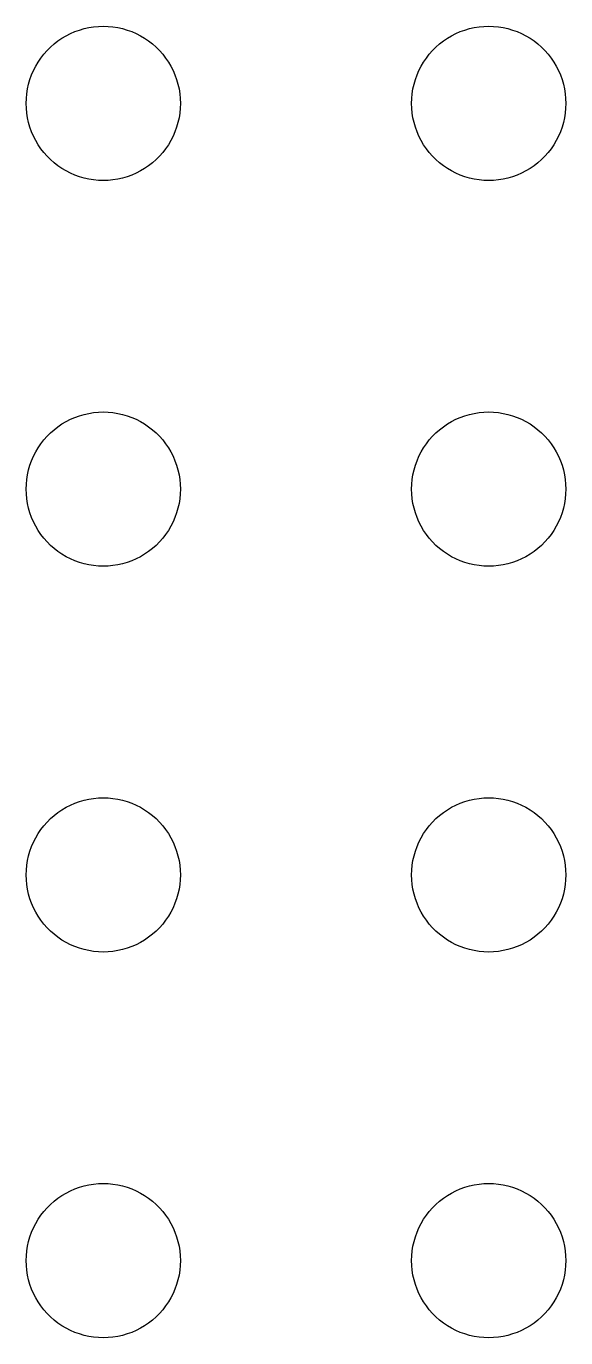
# Model space of a CAD drawing. Header units: metres. Extents: x -111 to 111, y -111 to 111.
# Drawn here: x 27 to 48, y -63 to -12 of the extents above; entities that cross this region are included whole.
import ezdxf

# ---------------------------------------------------------------- set-up
doc = ezdxf.new("R2010")
doc.units = ezdxf.units.M

msp = doc.modelspace()

# ---------------------------------------------------------------- linework, layer by layer
for p, q in [((28.7227, -12.2855), (28.8956, -12.2107)), ((28.8956, -12.2107), (29.0729, -12.1468)), ((29.0729, -12.1468), (29.2539, -12.0942)), ((29.2539, -12.0942), (29.4379, -12.0531)), ((29.4379, -12.0531), (29.624, -12.0237)), ((29.624, -12.0237), (29.8116, -12.0059)), ((29.8116, -12.0059), (30, -12)), ((30, -12), (30.1884, -12.0059)), ((30.1884, -12.0059), (30.376, -12.0237)), ((30.376, -12.0237), (30.5621, -12.0531)), ((30.5621, -12.0531), (30.7461, -12.0942)), ((30.7461, -12.0942), (30.927, -12.1468)), ((30.927, -12.1468), (31.1044, -12.2107)), ((31.1044, -12.2107), (31.2773, -12.2855)), ((43.7227, -12.2855), (43.8956, -12.2107)), ((43.8956, -12.2107), (44.0729, -12.1468)), ((44.0729, -12.1468), (44.2539, -12.0942)), ((44.2539, -12.0942), (44.4379, -12.0531)), ((44.4379, -12.0531), (44.624, -12.0237)), ((44.624, -12.0237), (44.8116, -12.0059)), ((44.8116, -12.0059), (45, -12)), ((45, -12), (45.1884, -12.0059)), ((45.1884, -12.0059), (45.376, -12.0237)), ((45.376, -12.0237), (45.5621, -12.0531)), ((45.5621, -12.0531), (45.7461, -12.0942)), ((45.7461, -12.0942), (45.927, -12.1468)), ((45.927, -12.1468), (46.1044, -12.2107)), ((46.1044, -12.2107), (46.2773, -12.2855)), ((27.9464, -12.8131), (28.0877, -12.6884)), ((28.0877, -12.6884), (28.2366, -12.5729)), ((28.2366, -12.5729), (28.3925, -12.467)), ((28.3925, -12.467), (28.5547, -12.3711)), ((28.5547, -12.3711), (28.7227, -12.2855)), ((31.2773, -12.2855), (31.4453, -12.3711)), ((31.4453, -12.3711), (31.6075, -12.467)), ((31.6075, -12.467), (31.7634, -12.5729)), ((31.7634, -12.5729), (31.9123, -12.6884)), ((31.9123, -12.6884), (32.0536, -12.8131)), ((42.9464, -12.8131), (43.0877, -12.6884)), ((43.0877, -12.6884), (43.2366, -12.5729)), ((43.2366, -12.5729), (43.3925, -12.467)), ((43.3925, -12.467), (43.5547, -12.3711)), ((43.5547, -12.3711), (43.7227, -12.2855)), ((46.2773, -12.2855), (46.4453, -12.3711)), ((46.4453, -12.3711), (46.6075, -12.467)), ((46.6075, -12.467), (46.7634, -12.5729)), ((46.7634, -12.5729), (46.9123, -12.6884)), ((46.9123, -12.6884), (47.0536, -12.8131)), ((27.467, -13.3925), (27.5729, -13.2366)), ((27.5729, -13.2366), (27.6884, -13.0877)), ((27.6884, -13.0877), (27.8131, -12.9464)), ((27.8131, -12.9464), (27.9464, -12.8131)), ((32.0536, -12.8131), (32.1869, -12.9464)), ((32.1869, -12.9464), (32.3115, -13.0877)), ((32.3115, -13.0877), (32.427, -13.2366)), ((32.427, -13.2366), (32.533, -13.3925)), ((42.467, -13.3925), (42.5729, -13.2366)), ((42.5729, -13.2366), (42.6885, -13.0877)), ((42.6885, -13.0877), (42.8131, -12.9464)), ((42.8131, -12.9464), (42.9464, -12.8131)), ((47.0536, -12.8131), (47.1869, -12.9464)), ((47.1869, -12.9464), (47.3115, -13.0877)), ((47.3115, -13.0877), (47.427, -13.2366)), ((47.427, -13.2366), (47.533, -13.3925)), ((27.2107, -13.8956), (27.2855, -13.7227)), ((27.2855, -13.7227), (27.3711, -13.5547)), ((27.3711, -13.5547), (27.467, -13.3925)), ((32.533, -13.3925), (32.6289, -13.5547)), ((32.6289, -13.5547), (32.7145, -13.7227)), ((32.7145, -13.7227), (32.7893, -13.8956)), ((42.2107, -13.8956), (42.2855, -13.7227)), ((42.2855, -13.7227), (42.3711, -13.5547)), ((42.3711, -13.5547), (42.467, -13.3925)), ((47.533, -13.3925), (47.6289, -13.5547)), ((47.6289, -13.5547), (47.7145, -13.7227)), ((47.7145, -13.7227), (47.7893, -13.8956)), ((27.0531, -14.4379), (27.0942, -14.2539)), ((27.0942, -14.2539), (27.1468, -14.0729)), ((27.1468, -14.0729), (27.2107, -13.8956)), ((32.7893, -13.8956), (32.8532, -14.0729)), ((32.8532, -14.0729), (32.9057, -14.2539)), ((32.9057, -14.2539), (32.9469, -14.4379)), ((42.0531, -14.4379), (42.0942, -14.2539)), ((42.0942, -14.2539), (42.1468, -14.0729)), ((42.1468, -14.0729), (42.2107, -13.8956)), ((47.7893, -13.8956), (47.8532, -14.0729)), ((47.8532, -14.0729), (47.9057, -14.2539)), ((47.9057, -14.2539), (47.9469, -14.4379)), ((27.0059, -14.8116), (27.0237, -14.624)), ((27.0237, -14.624), (27.0531, -14.4379)), ((32.9469, -14.4379), (32.9763, -14.624)), ((32.9763, -14.624), (32.9941, -14.8116)), ((42.0059, -14.8116), (42.0237, -14.624)), ((42.0237, -14.624), (42.0531, -14.4379)), ((47.9469, -14.4379), (47.9763, -14.624)), ((47.9763, -14.624), (47.9941, -14.8116)), ((27, -15), (27.0059, -14.8116)), ((27.0059, -15.1884), (27, -15)), ((27.0237, -15.376), (27.0059, -15.1884)), ((32.9941, -15.1884), (32.9763, -15.376)), ((32.9941, -14.8116), (33, -15)), ((33, -15), (32.9941, -15.1884)), ((42, -15), (42.0059, -14.8116)), ((42.0059, -15.1884), (42, -15)), ((42.0237, -15.376), (42.0059, -15.1884)), ((47.9941, -15.1884), (47.9763, -15.376)), ((47.9941, -14.8116), (48, -15)), ((48, -15), (47.9941, -15.1884)), ((27.0531, -15.5621), (27.0237, -15.376)), ((27.0942, -15.7461), (27.0531, -15.5621)), ((27.1468, -15.927), (27.0942, -15.7461)), ((32.9057, -15.7461), (32.8532, -15.927)), ((32.9469, -15.5621), (32.9057, -15.7461)), ((32.9763, -15.376), (32.9469, -15.5621)), ((42.0531, -15.5621), (42.0237, -15.376)), ((42.0942, -15.7461), (42.0531, -15.5621)), ((42.1468, -15.927), (42.0942, -15.7461)), ((47.9057, -15.7461), (47.8532, -15.927)), ((47.9469, -15.5621), (47.9057, -15.7461)), ((47.9763, -15.376), (47.9469, -15.5621)), ((27.2107, -16.1044), (27.1468, -15.927)), ((27.2855, -16.2773), (27.2107, -16.1044)), ((27.3711, -16.4453), (27.2855, -16.2773)), ((32.7145, -16.2773), (32.6289, -16.4453)), ((32.7893, -16.1044), (32.7145, -16.2773)), ((32.8532, -15.927), (32.7893, -16.1044)), ((42.2107, -16.1044), (42.1468, -15.927)), ((42.2855, -16.2773), (42.2107, -16.1044)), ((42.3711, -16.4453), (42.2855, -16.2773)), ((47.7145, -16.2773), (47.6289, -16.4453)), ((47.7893, -16.1044), (47.7145, -16.2773)), ((47.8532, -15.927), (47.7893, -16.1044)), ((27.467, -16.6075), (27.3711, -16.4453)), ((27.5729, -16.7634), (27.467, -16.6075)), ((27.6884, -16.9123), (27.5729, -16.7634)), ((32.427, -16.7634), (32.3115, -16.9123)), ((32.533, -16.6075), (32.427, -16.7634)), ((32.6289, -16.4453), (32.533, -16.6075)), ((42.467, -16.6075), (42.3711, -16.4453)), ((42.5729, -16.7634), (42.467, -16.6075)), ((42.6885, -16.9123), (42.5729, -16.7634)), ((47.427, -16.7634), (47.3115, -16.9123)), ((47.533, -16.6075), (47.427, -16.7634)), ((47.6289, -16.4453), (47.533, -16.6075)), ((27.8131, -17.0536), (27.6884, -16.9123)), ((27.9464, -17.1869), (27.8131, -17.0536)), ((28.0877, -17.3115), (27.9464, -17.1869)), ((28.2366, -17.427), (28.0877, -17.3115)), ((31.9123, -17.3115), (31.7634, -17.427)), ((32.0536, -17.1869), (31.9123, -17.3115)), ((32.1869, -17.0536), (32.0536, -17.1869)), ((32.3115, -16.9123), (32.1869, -17.0536)), ((42.8131, -17.0536), (42.6885, -16.9123)), ((42.9464, -17.1869), (42.8131, -17.0536)), ((43.0877, -17.3115), (42.9464, -17.1869)), ((43.2366, -17.427), (43.0877, -17.3115)), ((46.9123, -17.3115), (46.7634, -17.427)), ((47.0536, -17.1869), (46.9123, -17.3115)), ((47.1869, -17.0536), (47.0536, -17.1869)), ((47.3115, -16.9123), (47.1869, -17.0536)), ((28.3925, -17.533), (28.2366, -17.427)), ((28.5547, -17.6289), (28.3925, -17.533)), ((28.7227, -17.7145), (28.5547, -17.6289)), ((28.8956, -17.7893), (28.7227, -17.7145)), ((29.0729, -17.8532), (28.8956, -17.7893)), ((31.1044, -17.7893), (30.927, -17.8532)), ((31.2773, -17.7145), (31.1044, -17.7893)), ((31.4453, -17.6289), (31.2773, -17.7145)), ((31.6075, -17.533), (31.4453, -17.6289)), ((31.7634, -17.427), (31.6075, -17.533)), ((43.3925, -17.533), (43.2366, -17.427)), ((43.5547, -17.6289), (43.3925, -17.533)), ((43.7227, -17.7145), (43.5547, -17.6289)), ((43.8956, -17.7893), (43.7227, -17.7145)), ((44.0729, -17.8532), (43.8956, -17.7893)), ((46.1044, -17.7893), (45.927, -17.8532)), ((46.2773, -17.7145), (46.1044, -17.7893)), ((46.4453, -17.6289), (46.2773, -17.7145)), ((46.6075, -17.533), (46.4453, -17.6289)), ((46.7634, -17.427), (46.6075, -17.533)), ((29.2539, -17.9057), (29.0729, -17.8532)), ((29.4379, -17.9469), (29.2539, -17.9057)), ((29.624, -17.9763), (29.4379, -17.9469)), ((29.8116, -17.9941), (29.624, -17.9763)), ((30, -18), (29.8116, -17.9941)), ((30.1884, -17.9941), (30, -18)), ((30.376, -17.9763), (30.1884, -17.9941)), ((30.5621, -17.9469), (30.376, -17.9763)), ((30.7461, -17.9057), (30.5621, -17.9469)), ((30.927, -17.8532), (30.7461, -17.9057)), ((44.2539, -17.9057), (44.0729, -17.8532)), ((44.4379, -17.9469), (44.2539, -17.9057)), ((44.624, -17.9763), (44.4379, -17.9469)), ((44.8116, -17.9941), (44.624, -17.9763)), ((45, -18), (44.8116, -17.9941)), ((45.1884, -17.9941), (45, -18)), ((45.376, -17.9763), (45.1884, -17.9941)), ((45.5621, -17.9469), (45.376, -17.9763)), ((45.7461, -17.9057), (45.5621, -17.9469)), ((45.927, -17.8532), (45.7461, -17.9057)), ((29.4379, -27.0531), (29.624, -27.0237)), ((29.624, -27.0237), (29.8116, -27.0059)), ((29.8116, -27.0059), (30, -27)), ((30, -27), (30.1884, -27.0059)), ((30.1884, -27.0059), (30.376, -27.0237)), ((30.376, -27.0237), (30.5621, -27.0531)), ((44.4379, -27.0531), (44.624, -27.0237)), ((44.624, -27.0237), (44.8116, -27.0059)), ((44.8116, -27.0059), (45, -27)), ((45, -27), (45.1884, -27.0059)), ((45.1884, -27.0059), (45.376, -27.0237)), ((45.376, -27.0237), (45.5621, -27.0531)), ((28.2366, -27.5729), (28.3925, -27.467)), ((28.3925, -27.467), (28.5547, -27.3711)), ((28.5547, -27.3711), (28.7227, -27.2855)), ((28.7227, -27.2855), (28.8956, -27.2107)), ((28.8956, -27.2107), (29.0729, -27.1468)), ((29.0729, -27.1468), (29.2539, -27.0942)), ((29.2539, -27.0942), (29.4379, -27.0531)), ((30.5621, -27.0531), (30.7461, -27.0942)), ((30.7461, -27.0942), (30.927, -27.1468)), ((30.927, -27.1468), (31.1044, -27.2107)), ((31.1044, -27.2107), (31.2773, -27.2855)), ((31.2773, -27.2855), (31.4453, -27.3711)), ((31.4453, -27.3711), (31.6075, -27.467)), ((31.6075, -27.467), (31.7634, -27.5729)), ((43.2366, -27.5729), (43.3925, -27.467)), ((43.3925, -27.467), (43.5547, -27.3711)), ((43.5547, -27.3711), (43.7227, -27.2855)), ((43.7227, -27.2855), (43.8956, -27.2107)), ((43.8956, -27.2107), (44.0729, -27.1468)), ((44.0729, -27.1468), (44.2539, -27.0942)), ((44.2539, -27.0942), (44.4379, -27.0531)), ((45.5621, -27.0531), (45.7461, -27.0942)), ((45.7461, -27.0942), (45.927, -27.1468)), ((45.927, -27.1468), (46.1044, -27.2107)), ((46.1044, -27.2107), (46.2773, -27.2855)), ((46.2773, -27.2855), (46.4453, -27.3711)), ((46.4453, -27.3711), (46.6075, -27.467)), ((46.6075, -27.467), (46.7634, -27.5729)), ((27.6884, -28.0877), (27.8131, -27.9464)), ((27.8131, -27.9464), (27.9464, -27.8131)), ((27.9464, -27.8131), (28.0877, -27.6884)), ((28.0877, -27.6884), (28.2366, -27.5729)), ((31.7634, -27.5729), (31.9123, -27.6884)), ((31.9123, -27.6884), (32.0536, -27.8131)), ((32.0536, -27.8131), (32.1869, -27.9464)), ((32.1869, -27.9464), (32.3115, -28.0877)), ((42.6885, -28.0877), (42.8131, -27.9464)), ((42.8131, -27.9464), (42.9464, -27.8131)), ((42.9464, -27.8131), (43.0877, -27.6884)), ((43.0877, -27.6884), (43.2366, -27.5729)), ((46.7634, -27.5729), (46.9123, -27.6884)), ((46.9123, -27.6884), (47.0536, -27.8131)), ((47.0536, -27.8131), (47.1869, -27.9464)), ((47.1869, -27.9464), (47.3115, -28.0877)), ((27.2855, -28.7227), (27.3711, -28.5547)), ((27.3711, -28.5547), (27.467, -28.3925)), ((27.467, -28.3925), (27.5729, -28.2366)), ((27.5729, -28.2366), (27.6884, -28.0877)), ((32.3115, -28.0877), (32.427, -28.2366)), ((32.427, -28.2366), (32.533, -28.3925)), ((32.533, -28.3925), (32.6289, -28.5547)), ((32.6289, -28.5547), (32.7145, -28.7227)), ((42.2855, -28.7227), (42.3711, -28.5547)), ((42.3711, -28.5547), (42.467, -28.3925)), ((42.467, -28.3925), (42.5729, -28.2366)), ((42.5729, -28.2366), (42.6885, -28.0877)), ((47.3115, -28.0877), (47.427, -28.2366)), ((47.427, -28.2366), (47.533, -28.3925)), ((47.533, -28.3925), (47.6289, -28.5547)), ((47.6289, -28.5547), (47.7145, -28.7227)), ((27.1468, -29.0729), (27.2107, -28.8956)), ((27.2107, -28.8956), (27.2855, -28.7227)), ((32.7145, -28.7227), (32.7893, -28.8956)), ((32.7893, -28.8956), (32.8532, -29.0729)), ((42.1468, -29.0729), (42.2107, -28.8956)), ((42.2107, -28.8956), (42.2855, -28.7227)), ((47.7145, -28.7227), (47.7893, -28.8956)), ((47.7893, -28.8956), (47.8532, -29.0729)), ((27.0237, -29.624), (27.0531, -29.4379)), ((27.0531, -29.4379), (27.0942, -29.2539)), ((27.0942, -29.2539), (27.1468, -29.0729)), ((32.8532, -29.0729), (32.9057, -29.2539)), ((32.9057, -29.2539), (32.9469, -29.4379)), ((32.9469, -29.4379), (32.9763, -29.624)), ((42.0237, -29.624), (42.0531, -29.4379)), ((42.0531, -29.4379), (42.0942, -29.2539)), ((42.0942, -29.2539), (42.1468, -29.0729)), ((47.8532, -29.0729), (47.9057, -29.2539)), ((47.9057, -29.2539), (47.9469, -29.4379)), ((47.9469, -29.4379), (47.9763, -29.624)), ((27, -30), (27.0059, -29.8116)), ((27.0059, -30.1884), (27, -30)), ((27.0059, -29.8116), (27.0237, -29.624)), ((32.9763, -29.624), (32.9941, -29.8116)), ((32.9941, -29.8116), (33, -30)), ((33, -30), (32.9941, -30.1884)), ((42, -30), (42.0059, -29.8116)), ((42.0059, -30.1884), (42, -30)), ((42.0059, -29.8116), (42.0237, -29.624)), ((47.9763, -29.624), (47.9941, -29.8116)), ((47.9941, -29.8116), (48, -30)), ((48, -30), (47.9941, -30.1884)), ((27.0237, -30.376), (27.0059, -30.1884)), ((27.0531, -30.5621), (27.0237, -30.376)), ((27.0942, -30.7461), (27.0531, -30.5621)), ((32.9469, -30.5621), (32.9057, -30.7461)), ((32.9763, -30.376), (32.9469, -30.5621)), ((32.9941, -30.1884), (32.9763, -30.376)), ((42.0237, -30.376), (42.0059, -30.1884)), ((42.0531, -30.5621), (42.0237, -30.376)), ((42.0942, -30.7461), (42.0531, -30.5621)), ((47.9469, -30.5621), (47.9057, -30.7461)), ((47.9763, -30.376), (47.9469, -30.5621)), ((47.9941, -30.1884), (47.9763, -30.376)), ((27.1468, -30.927), (27.0942, -30.7461)), ((27.2107, -31.1044), (27.1468, -30.927)), ((27.2855, -31.2773), (27.2107, -31.1044)), ((32.7893, -31.1044), (32.7145, -31.2773)), ((32.8532, -30.927), (32.7893, -31.1044)), ((32.9057, -30.7461), (32.8532, -30.927)), ((42.1468, -30.927), (42.0942, -30.7461)), ((42.2107, -31.1044), (42.1468, -30.927)), ((42.2855, -31.2773), (42.2107, -31.1044)), ((47.7893, -31.1044), (47.7145, -31.2773)), ((47.8532, -30.927), (47.7893, -31.1044)), ((47.9057, -30.7461), (47.8532, -30.927)), ((27.3711, -31.4453), (27.2855, -31.2773)), ((27.467, -31.6075), (27.3711, -31.4453)), ((27.5729, -31.7634), (27.467, -31.6075)), ((32.533, -31.6075), (32.427, -31.7634)), ((32.6289, -31.4453), (32.533, -31.6075)), ((32.7145, -31.2773), (32.6289, -31.4453)), ((42.3711, -31.4453), (42.2855, -31.2773)), ((42.467, -31.6075), (42.3711, -31.4453)), ((42.5729, -31.7634), (42.467, -31.6075)), ((47.533, -31.6075), (47.427, -31.7634)), ((47.6289, -31.4453), (47.533, -31.6075)), ((47.7145, -31.2773), (47.6289, -31.4453)), ((27.6884, -31.9123), (27.5729, -31.7634)), ((27.8131, -32.0536), (27.6884, -31.9123)), ((27.9464, -32.1869), (27.8131, -32.0536)), ((32.1869, -32.0536), (32.0536, -32.1869)), ((32.3115, -31.9123), (32.1869, -32.0536)), ((32.427, -31.7634), (32.3115, -31.9123)), ((42.6885, -31.9123), (42.5729, -31.7634)), ((42.8131, -32.0536), (42.6885, -31.9123)), ((42.9464, -32.1869), (42.8131, -32.0536)), ((47.1869, -32.0536), (47.0536, -32.1869)), ((47.3115, -31.9123), (47.1869, -32.0536)), ((47.427, -31.7634), (47.3115, -31.9123)), ((28.0877, -32.3115), (27.9464, -32.1869)), ((28.2366, -32.427), (28.0877, -32.3115)), ((28.3925, -32.533), (28.2366, -32.427)), ((28.5547, -32.6289), (28.3925, -32.533)), ((28.7227, -32.7145), (28.5547, -32.6289)), ((31.4453, -32.6289), (31.2773, -32.7145)), ((31.6075, -32.533), (31.4453, -32.6289)), ((31.7634, -32.427), (31.6075, -32.533)), ((31.9123, -32.3115), (31.7634, -32.427)), ((32.0536, -32.1869), (31.9123, -32.3115)), ((43.0877, -32.3115), (42.9464, -32.1869)), ((43.2366, -32.427), (43.0877, -32.3115)), ((43.3925, -32.533), (43.2366, -32.427)), ((43.5547, -32.6289), (43.3925, -32.533)), ((43.7227, -32.7145), (43.5547, -32.6289)), ((46.4453, -32.6289), (46.2773, -32.7145)), ((46.6075, -32.533), (46.4453, -32.6289)), ((46.7634, -32.427), (46.6075, -32.533)), ((46.9123, -32.3115), (46.7634, -32.427)), ((47.0536, -32.1869), (46.9123, -32.3115)), ((28.8956, -32.7893), (28.7227, -32.7145)), ((29.0729, -32.8532), (28.8956, -32.7893)), ((29.2539, -32.9057), (29.0729, -32.8532)), ((29.4379, -32.9469), (29.2539, -32.9057)), ((29.624, -32.9763), (29.4379, -32.9469)), ((29.8116, -32.9941), (29.624, -32.9763)), ((30, -33), (29.8116, -32.9941)), ((30.1884, -32.9941), (30, -33)), ((30.376, -32.9763), (30.1884, -32.9941)), ((30.5621, -32.9469), (30.376, -32.9763)), ((30.7461, -32.9057), (30.5621, -32.9469)), ((30.927, -32.8532), (30.7461, -32.9057)), ((31.1044, -32.7893), (30.927, -32.8532)), ((31.2773, -32.7145), (31.1044, -32.7893)), ((43.8956, -32.7893), (43.7227, -32.7145)), ((44.0729, -32.8532), (43.8956, -32.7893)), ((44.2539, -32.9057), (44.0729, -32.8532)), ((44.4379, -32.9469), (44.2539, -32.9057)), ((44.624, -32.9763), (44.4379, -32.9469)), ((44.8116, -32.9941), (44.624, -32.9763)), ((45, -33), (44.8116, -32.9941)), ((45.1884, -32.9941), (45, -33)), ((45.376, -32.9763), (45.1884, -32.9941)), ((45.5621, -32.9469), (45.376, -32.9763)), ((45.7461, -32.9057), (45.5621, -32.9469)), ((45.927, -32.8532), (45.7461, -32.9057)), ((46.1044, -32.7893), (45.927, -32.8532)), ((46.2773, -32.7145), (46.1044, -32.7893)), ((28.5547, -42.3711), (28.7227, -42.2855)), ((28.7227, -42.2855), (28.8956, -42.2107)), ((28.8956, -42.2107), (29.0729, -42.1468)), ((29.0729, -42.1468), (29.2539, -42.0942)), ((29.2539, -42.0942), (29.4379, -42.0531)), ((29.4379, -42.0531), (29.624, -42.0237)), ((29.624, -42.0237), (29.8116, -42.0059)), ((29.8116, -42.0059), (30, -42)), ((30, -42), (30.1884, -42.0059)), ((30.1884, -42.0059), (30.376, -42.0237)), ((30.376, -42.0237), (30.5621, -42.0531)), ((30.5621, -42.0531), (30.7461, -42.0942)), ((30.7461, -42.0942), (30.927, -42.1468)), ((30.927, -42.1468), (31.1044, -42.2107)), ((31.1044, -42.2107), (31.2773, -42.2855)), ((31.2773, -42.2855), (31.4453, -42.3711)), ((43.5547, -42.3711), (43.7227, -42.2855)), ((43.7227, -42.2855), (43.8956, -42.2107)), ((43.8956, -42.2107), (44.0729, -42.1468)), ((44.0729, -42.1468), (44.2539, -42.0942)), ((44.2539, -42.0942), (44.4379, -42.0531)), ((44.4379, -42.0531), (44.624, -42.0237)), ((44.624, -42.0237), (44.8116, -42.0059)), ((44.8116, -42.0059), (45, -42)), ((45, -42), (45.1884, -42.0059)), ((45.1884, -42.0059), (45.376, -42.0237)), ((45.376, -42.0237), (45.5621, -42.0531)), ((45.5621, -42.0531), (45.7461, -42.0942)), ((45.7461, -42.0942), (45.927, -42.1468)), ((45.927, -42.1468), (46.1044, -42.2107)), ((46.1044, -42.2107), (46.2773, -42.2855)), ((46.2773, -42.2855), (46.4453, -42.3711)), ((27.8131, -42.9464), (27.9464, -42.8131)), ((27.9464, -42.8131), (28.0877, -42.6885)), ((28.0877, -42.6885), (28.2366, -42.5729)), ((28.2366, -42.5729), (28.3925, -42.467)), ((28.3925, -42.467), (28.5547, -42.3711)), ((31.4453, -42.3711), (31.6075, -42.467)), ((31.6075, -42.467), (31.7634, -42.5729)), ((31.7634, -42.5729), (31.9123, -42.6885)), ((31.9123, -42.6885), (32.0536, -42.8131)), ((32.0536, -42.8131), (32.1869, -42.9464)), ((42.8131, -42.9464), (42.9464, -42.8131)), ((42.9464, -42.8131), (43.0877, -42.6885)), ((43.0877, -42.6885), (43.2366, -42.5729)), ((43.2366, -42.5729), (43.3925, -42.467)), ((43.3925, -42.467), (43.5547, -42.3711)), ((46.4453, -42.3711), (46.6075, -42.467)), ((46.6075, -42.467), (46.7634, -42.5729)), ((46.7634, -42.5729), (46.9123, -42.6885)), ((46.9123, -42.6885), (47.0536, -42.8131)), ((47.0536, -42.8131), (47.1869, -42.9464)), ((27.467, -43.3925), (27.5729, -43.2366)), ((27.5729, -43.2366), (27.6884, -43.0877)), ((27.6884, -43.0877), (27.8131, -42.9464)), ((32.1869, -42.9464), (32.3115, -43.0877)), ((32.3115, -43.0877), (32.427, -43.2366)), ((32.427, -43.2366), (32.533, -43.3925)), ((42.467, -43.3925), (42.5729, -43.2366)), ((42.5729, -43.2366), (42.6885, -43.0877)), ((42.6885, -43.0877), (42.8131, -42.9464)), ((47.1869, -42.9464), (47.3115, -43.0877)), ((47.3115, -43.0877), (47.427, -43.2366)), ((47.427, -43.2366), (47.533, -43.3925)), ((27.2107, -43.8956), (27.2855, -43.7227)), ((27.2855, -43.7227), (27.3711, -43.5547)), ((27.3711, -43.5547), (27.467, -43.3925)), ((32.533, -43.3925), (32.6289, -43.5547)), ((32.6289, -43.5547), (32.7145, -43.7227)), ((32.7145, -43.7227), (32.7893, -43.8956)), ((42.2107, -43.8956), (42.2855, -43.7227)), ((42.2855, -43.7227), (42.3711, -43.5547)), ((42.3711, -43.5547), (42.467, -43.3925)), ((47.533, -43.3925), (47.6289, -43.5547)), ((47.6289, -43.5547), (47.7145, -43.7227)), ((47.7145, -43.7227), (47.7893, -43.8956)), ((27.0531, -44.4379), (27.0942, -44.2539)), ((27.0942, -44.2539), (27.1468, -44.0729)), ((27.1468, -44.0729), (27.2107, -43.8956)), ((32.7893, -43.8956), (32.8532, -44.0729)), ((32.8532, -44.0729), (32.9057, -44.2539)), ((32.9057, -44.2539), (32.9469, -44.4379)), ((42.0531, -44.4379), (42.0942, -44.2539)), ((42.0942, -44.2539), (42.1468, -44.0729)), ((42.1468, -44.0729), (42.2107, -43.8956)), ((47.7893, -43.8956), (47.8532, -44.0729)), ((47.8532, -44.0729), (47.9057, -44.2539)), ((47.9057, -44.2539), (47.9469, -44.4379)), ((27, -45), (27.0059, -44.8116)), ((27.0059, -44.8116), (27.0237, -44.624)), ((27.0237, -44.624), (27.0531, -44.4379)), ((32.9469, -44.4379), (32.9763, -44.624)), ((32.9763, -44.624), (32.9941, -44.8116)), ((32.9941, -44.8116), (33, -45)), ((42, -45), (42.0059, -44.8116)), ((42.0059, -44.8116), (42.0237, -44.624)), ((42.0237, -44.624), (42.0531, -44.4379)), ((47.9469, -44.4379), (47.9763, -44.624)), ((47.9763, -44.624), (47.9941, -44.8116)), ((47.9941, -44.8116), (48, -45)), ((27.0059, -45.1884), (27, -45)), ((27.0237, -45.376), (27.0059, -45.1884)), ((27.0531, -45.5621), (27.0237, -45.376)), ((32.9763, -45.376), (32.9469, -45.5621)), ((32.9941, -45.1884), (32.9763, -45.376)), ((33, -45), (32.9941, -45.1884)), ((42.0059, -45.1884), (42, -45)), ((42.0237, -45.376), (42.0059, -45.1884)), ((42.0531, -45.5621), (42.0237, -45.376)), ((47.9763, -45.376), (47.9469, -45.5621)), ((47.9941, -45.1884), (47.9763, -45.376)), ((48, -45), (47.9941, -45.1884)), ((27.0942, -45.7461), (27.0531, -45.5621)), ((27.1468, -45.927), (27.0942, -45.7461)), ((32.9057, -45.7461), (32.8532, -45.927)), ((32.9469, -45.5621), (32.9057, -45.7461)), ((42.0942, -45.7461), (42.0531, -45.5621)), ((42.1468, -45.927), (42.0942, -45.7461)), ((47.9057, -45.7461), (47.8532, -45.927)), ((47.9469, -45.5621), (47.9057, -45.7461)), ((27.2107, -46.1044), (27.1468, -45.927)), ((27.2855, -46.2773), (27.2107, -46.1044)), ((27.3711, -46.4453), (27.2855, -46.2773)), ((32.7145, -46.2773), (32.6289, -46.4453)), ((32.7893, -46.1044), (32.7145, -46.2773)), ((32.8532, -45.927), (32.7893, -46.1044)), ((42.2107, -46.1044), (42.1468, -45.927)), ((42.2855, -46.2773), (42.2107, -46.1044)), ((42.3711, -46.4453), (42.2855, -46.2773)), ((47.7145, -46.2773), (47.6289, -46.4453)), ((47.7893, -46.1044), (47.7145, -46.2773)), ((47.8532, -45.927), (47.7893, -46.1044)), ((27.467, -46.6075), (27.3711, -46.4453)), ((27.5729, -46.7634), (27.467, -46.6075)), ((27.6884, -46.9123), (27.5729, -46.7634)), ((27.8131, -47.0536), (27.6884, -46.9123)), ((32.3115, -46.9123), (32.1869, -47.0536)), ((32.427, -46.7634), (32.3115, -46.9123)), ((32.533, -46.6075), (32.427, -46.7634)), ((32.6289, -46.4453), (32.533, -46.6075)), ((42.467, -46.6075), (42.3711, -46.4453)), ((42.5729, -46.7634), (42.467, -46.6075)), ((42.6885, -46.9123), (42.5729, -46.7634)), ((42.8131, -47.0536), (42.6885, -46.9123)), ((47.3115, -46.9123), (47.1869, -47.0536)), ((47.427, -46.7634), (47.3115, -46.9123)), ((47.533, -46.6075), (47.427, -46.7634)), ((47.6289, -46.4453), (47.533, -46.6075)), ((27.9464, -47.1869), (27.8131, -47.0536)), ((28.0877, -47.3115), (27.9464, -47.1869)), ((28.2366, -47.427), (28.0877, -47.3115)), ((28.3925, -47.533), (28.2366, -47.427)), ((31.7634, -47.427), (31.6075, -47.533)), ((31.9123, -47.3115), (31.7634, -47.427)), ((32.0536, -47.1869), (31.9123, -47.3115)), ((32.1869, -47.0536), (32.0536, -47.1869)), ((42.9464, -47.1869), (42.8131, -47.0536)), ((43.0877, -47.3115), (42.9464, -47.1869)), ((43.2366, -47.427), (43.0877, -47.3115)), ((43.3925, -47.533), (43.2366, -47.427)), ((46.7634, -47.427), (46.6075, -47.533)), ((46.9123, -47.3115), (46.7634, -47.427)), ((47.0536, -47.1869), (46.9123, -47.3115)), ((47.1869, -47.0536), (47.0536, -47.1869)), ((28.5547, -47.6289), (28.3925, -47.533)), ((28.7227, -47.7145), (28.5547, -47.6289)), ((28.8956, -47.7893), (28.7227, -47.7145)), ((29.0729, -47.8532), (28.8956, -47.7893)), ((29.2539, -47.9057), (29.0729, -47.8532)), ((29.4379, -47.9469), (29.2539, -47.9057)), ((30.7461, -47.9057), (30.5621, -47.9469)), ((30.927, -47.8532), (30.7461, -47.9057)), ((31.1044, -47.7893), (30.927, -47.8532)), ((31.2773, -47.7145), (31.1044, -47.7893)), ((31.4453, -47.6289), (31.2773, -47.7145)), ((31.6075, -47.533), (31.4453, -47.6289)), ((43.5547, -47.6289), (43.3925, -47.533)), ((43.7227, -47.7145), (43.5547, -47.6289)), ((43.8956, -47.7893), (43.7227, -47.7145)), ((44.0729, -47.8532), (43.8956, -47.7893)), ((44.2539, -47.9057), (44.0729, -47.8532)), ((44.4379, -47.9469), (44.2539, -47.9057)), ((45.7461, -47.9057), (45.5621, -47.9469)), ((45.927, -47.8532), (45.7461, -47.9057)), ((46.1044, -47.7893), (45.927, -47.8532)), ((46.2773, -47.7145), (46.1044, -47.7893)), ((46.4453, -47.6289), (46.2773, -47.7145)), ((46.6075, -47.533), (46.4453, -47.6289)), ((29.624, -47.9763), (29.4379, -47.9469)), ((29.8116, -47.9941), (29.624, -47.9763)), ((30, -48), (29.8116, -47.9941)), ((30.1884, -47.9941), (30, -48)), ((30.376, -47.9763), (30.1884, -47.9941)), ((30.5621, -47.9469), (30.376, -47.9763)), ((44.624, -47.9763), (44.4379, -47.9469)), ((44.8116, -47.9941), (44.624, -47.9763)), ((45, -48), (44.8116, -47.9941)), ((45.1884, -47.9941), (45, -48)), ((45.376, -47.9763), (45.1884, -47.9941)), ((45.5621, -47.9469), (45.376, -47.9763)), ((29.0729, -57.1468), (29.2539, -57.0942)), ((29.2539, -57.0942), (29.4379, -57.0531)), ((29.4379, -57.0531), (29.624, -57.0237)), ((29.624, -57.0237), (29.8116, -57.0059)), ((29.8116, -57.0059), (30, -57)), ((30, -57), (30.1884, -57.0059)), ((30.1884, -57.0059), (30.376, -57.0237)), ((30.376, -57.0237), (30.5621, -57.0531)), ((30.5621, -57.0531), (30.7461, -57.0942)), ((30.7461, -57.0942), (30.927, -57.1468)), ((44.0729, -57.1468), (44.2539, -57.0942)), ((44.2539, -57.0942), (44.4379, -57.0531)), ((44.4379, -57.0531), (44.624, -57.0237)), ((44.624, -57.0237), (44.8116, -57.0059)), ((44.8116, -57.0059), (45, -57)), ((45, -57), (45.1884, -57.0059)), ((45.1884, -57.0059), (45.376, -57.0237)), ((45.376, -57.0237), (45.5621, -57.0531)), ((45.5621, -57.0531), (45.7461, -57.0942)), ((45.7461, -57.0942), (45.927, -57.1468)), ((28.0877, -57.6885), (28.2366, -57.5729)), ((28.2366, -57.5729), (28.3925, -57.467)), ((28.3925, -57.467), (28.5547, -57.3711)), ((28.5547, -57.3711), (28.7227, -57.2855)), ((28.7227, -57.2855), (28.8956, -57.2107)), ((28.8956, -57.2107), (29.0729, -57.1468)), ((30.927, -57.1468), (31.1044, -57.2107)), ((31.1044, -57.2107), (31.2773, -57.2855)), ((31.2773, -57.2855), (31.4453, -57.3711)), ((31.4453, -57.3711), (31.6075, -57.467)), ((31.6075, -57.467), (31.7634, -57.5729)), ((31.7634, -57.5729), (31.9123, -57.6885)), ((43.0877, -57.6885), (43.2366, -57.5729)), ((43.2366, -57.5729), (43.3925, -57.467)), ((43.3925, -57.467), (43.5547, -57.3711)), ((43.5547, -57.3711), (43.7227, -57.2855)), ((43.7227, -57.2855), (43.8956, -57.2107)), ((43.8956, -57.2107), (44.0729, -57.1468)), ((45.927, -57.1468), (46.1044, -57.2107)), ((46.1044, -57.2107), (46.2773, -57.2855)), ((46.2773, -57.2855), (46.4453, -57.3711)), ((46.4453, -57.3711), (46.6075, -57.467)), ((46.6075, -57.467), (46.7634, -57.5729)), ((46.7634, -57.5729), (46.9123, -57.6885)), ((27.5729, -58.2366), (27.6884, -58.0877)), ((27.6884, -58.0877), (27.8131, -57.9464)), ((27.8131, -57.9464), (27.9464, -57.8131)), ((27.9464, -57.8131), (28.0877, -57.6885)), ((31.9123, -57.6885), (32.0536, -57.8131)), ((32.0536, -57.8131), (32.1869, -57.9464)), ((32.1869, -57.9464), (32.3115, -58.0877)), ((32.3115, -58.0877), (32.427, -58.2366)), ((42.5729, -58.2366), (42.6885, -58.0877)), ((42.6885, -58.0877), (42.8131, -57.9464)), ((42.8131, -57.9464), (42.9464, -57.8131)), ((42.9464, -57.8131), (43.0877, -57.6885)), ((46.9123, -57.6885), (47.0536, -57.8131)), ((47.0536, -57.8131), (47.1869, -57.9464)), ((47.1869, -57.9464), (47.3115, -58.0877)), ((47.3115, -58.0877), (47.427, -58.2366)), ((27.2855, -58.7227), (27.3711, -58.5547)), ((27.3711, -58.5547), (27.467, -58.3925)), ((27.467, -58.3925), (27.5729, -58.2366)), ((32.427, -58.2366), (32.533, -58.3925)), ((32.533, -58.3925), (32.6289, -58.5547)), ((32.6289, -58.5547), (32.7145, -58.7227)), ((42.2855, -58.7227), (42.3711, -58.5547)), ((42.3711, -58.5547), (42.467, -58.3925)), ((42.467, -58.3925), (42.5729, -58.2366)), ((47.427, -58.2366), (47.533, -58.3925)), ((47.533, -58.3925), (47.6289, -58.5547)), ((47.6289, -58.5547), (47.7145, -58.7227)), ((27.0942, -59.2539), (27.1468, -59.0729)), ((27.1468, -59.0729), (27.2107, -58.8956)), ((27.2107, -58.8956), (27.2855, -58.7227)), ((32.7145, -58.7227), (32.7893, -58.8956)), ((32.7893, -58.8956), (32.8532, -59.0729)), ((32.8532, -59.0729), (32.9057, -59.2539)), ((42.0942, -59.2539), (42.1468, -59.0729)), ((42.1468, -59.0729), (42.2107, -58.8956)), ((42.2107, -58.8956), (42.2855, -58.7227)), ((47.7145, -58.7227), (47.7893, -58.8956)), ((47.7893, -58.8956), (47.8532, -59.0729)), ((47.8532, -59.0729), (47.9057, -59.2539)), ((27.0059, -59.8116), (27.0237, -59.624)), ((27.0237, -59.624), (27.0531, -59.4379)), ((27.0531, -59.4379), (27.0942, -59.2539)), ((32.9057, -59.2539), (32.9469, -59.4379)), ((32.9469, -59.4379), (32.9763, -59.624)), ((32.9763, -59.624), (32.9941, -59.8116)), ((42.0059, -59.8116), (42.0237, -59.624)), ((42.0237, -59.624), (42.0531, -59.4379)), ((42.0531, -59.4379), (42.0942, -59.2539)), ((47.9057, -59.2539), (47.9469, -59.4379)), ((47.9469, -59.4379), (47.9763, -59.624)), ((47.9763, -59.624), (47.9941, -59.8116)), ((27, -60), (27.0059, -59.8116)), ((27.0059, -60.1884), (27, -60)), ((32.9941, -59.8116), (33, -60)), ((33, -60), (32.9941, -60.1884)), ((42, -60), (42.0059, -59.8116)), ((42.0059, -60.1884), (42, -60)), ((47.9941, -59.8116), (48, -60)), ((48, -60), (47.9941, -60.1884)), ((27.0237, -60.376), (27.0059, -60.1884)), ((27.0531, -60.5621), (27.0237, -60.376)), ((27.0942, -60.7461), (27.0531, -60.5621)), ((32.9469, -60.5621), (32.9057, -60.7461)), ((32.9763, -60.376), (32.9469, -60.5621)), ((32.9941, -60.1884), (32.9763, -60.376)), ((42.0237, -60.376), (42.0059, -60.1884)), ((42.0531, -60.5621), (42.0237, -60.376)), ((42.0942, -60.7461), (42.0531, -60.5621)), ((47.9469, -60.5621), (47.9057, -60.7461)), ((47.9763, -60.376), (47.9469, -60.5621)), ((47.9941, -60.1884), (47.9763, -60.376)), ((27.1468, -60.927), (27.0942, -60.7461)), ((27.2107, -61.1044), (27.1468, -60.927)), ((27.2855, -61.2773), (27.2107, -61.1044)), ((32.7893, -61.1044), (32.7145, -61.2773)), ((32.8532, -60.927), (32.7893, -61.1044)), ((32.9057, -60.7461), (32.8532, -60.927)), ((42.1468, -60.927), (42.0942, -60.7461)), ((42.2107, -61.1044), (42.1468, -60.927)), ((42.2855, -61.2773), (42.2107, -61.1044)), ((47.7893, -61.1044), (47.7145, -61.2773)), ((47.8532, -60.927), (47.7893, -61.1044)), ((47.9057, -60.7461), (47.8532, -60.927)), ((27.3711, -61.4453), (27.2855, -61.2773)), ((27.467, -61.6075), (27.3711, -61.4453)), ((27.5729, -61.7634), (27.467, -61.6075)), ((32.533, -61.6075), (32.427, -61.7634)), ((32.6289, -61.4453), (32.533, -61.6075)), ((32.7145, -61.2773), (32.6289, -61.4453)), ((42.3711, -61.4453), (42.2855, -61.2773)), ((42.467, -61.6075), (42.3711, -61.4453)), ((42.5729, -61.7634), (42.467, -61.6075)), ((47.533, -61.6075), (47.427, -61.7634)), ((47.6289, -61.4453), (47.533, -61.6075)), ((47.7145, -61.2773), (47.6289, -61.4453)), ((27.6884, -61.9123), (27.5729, -61.7634)), ((27.8131, -62.0536), (27.6884, -61.9123)), ((27.9464, -62.1869), (27.8131, -62.0536)), ((28.0877, -62.3115), (27.9464, -62.1869)), ((32.0536, -62.1869), (31.9123, -62.3115)), ((32.1869, -62.0536), (32.0536, -62.1869)), ((32.3115, -61.9123), (32.1869, -62.0536)), ((32.427, -61.7634), (32.3115, -61.9123)), ((42.6885, -61.9123), (42.5729, -61.7634)), ((42.8131, -62.0536), (42.6885, -61.9123)), ((42.9464, -62.1869), (42.8131, -62.0536)), ((43.0877, -62.3115), (42.9464, -62.1869)), ((47.0536, -62.1869), (46.9123, -62.3115)), ((47.1869, -62.0536), (47.0536, -62.1869)), ((47.3115, -61.9123), (47.1869, -62.0536)), ((47.427, -61.7634), (47.3115, -61.9123)), ((28.2366, -62.427), (28.0877, -62.3115)), ((28.3925, -62.533), (28.2366, -62.427)), ((28.5547, -62.6289), (28.3925, -62.533)), ((28.7227, -62.7145), (28.5547, -62.6289)), ((28.8956, -62.7893), (28.7227, -62.7145)), ((31.2773, -62.7145), (31.1044, -62.7893)), ((31.4453, -62.6289), (31.2773, -62.7145)), ((31.6075, -62.533), (31.4453, -62.6289)), ((31.7634, -62.427), (31.6075, -62.533)), ((31.9123, -62.3115), (31.7634, -62.427)), ((43.2366, -62.427), (43.0877, -62.3115)), ((43.3925, -62.533), (43.2366, -62.427)), ((43.5547, -62.6289), (43.3925, -62.533)), ((43.7227, -62.7145), (43.5547, -62.6289)), ((43.8956, -62.7893), (43.7227, -62.7145)), ((46.2773, -62.7145), (46.1044, -62.7893)), ((46.4453, -62.6289), (46.2773, -62.7145)), ((46.6075, -62.533), (46.4453, -62.6289)), ((46.7634, -62.427), (46.6075, -62.533)), ((46.9123, -62.3115), (46.7634, -62.427)), ((29.0729, -62.8532), (28.8956, -62.7893)), ((29.2539, -62.9057), (29.0729, -62.8532)), ((29.4379, -62.9469), (29.2539, -62.9057)), ((29.624, -62.9763), (29.4379, -62.9469)), ((29.8116, -62.9941), (29.624, -62.9763)), ((30, -63), (29.8116, -62.9941)), ((30.1884, -62.9941), (30, -63)), ((30.376, -62.9763), (30.1884, -62.9941)), ((30.5621, -62.9469), (30.376, -62.9763)), ((30.7461, -62.9057), (30.5621, -62.9469)), ((30.927, -62.8532), (30.7461, -62.9057)), ((31.1044, -62.7893), (30.927, -62.8532)), ((44.0729, -62.8532), (43.8956, -62.7893)), ((44.2539, -62.9057), (44.0729, -62.8532)), ((44.4379, -62.9469), (44.2539, -62.9057)), ((44.624, -62.9763), (44.4379, -62.9469)), ((44.8116, -62.9941), (44.624, -62.9763)), ((45, -63), (44.8116, -62.9941)), ((45.1884, -62.9941), (45, -63)), ((45.376, -62.9763), (45.1884, -62.9941)), ((45.5621, -62.9469), (45.376, -62.9763)), ((45.7461, -62.9057), (45.5621, -62.9469)), ((45.927, -62.8532), (45.7461, -62.9057)), ((46.1044, -62.7893), (45.927, -62.8532))]:
    msp.add_line(p, q)

doc.saveas('drawing.dxf')
